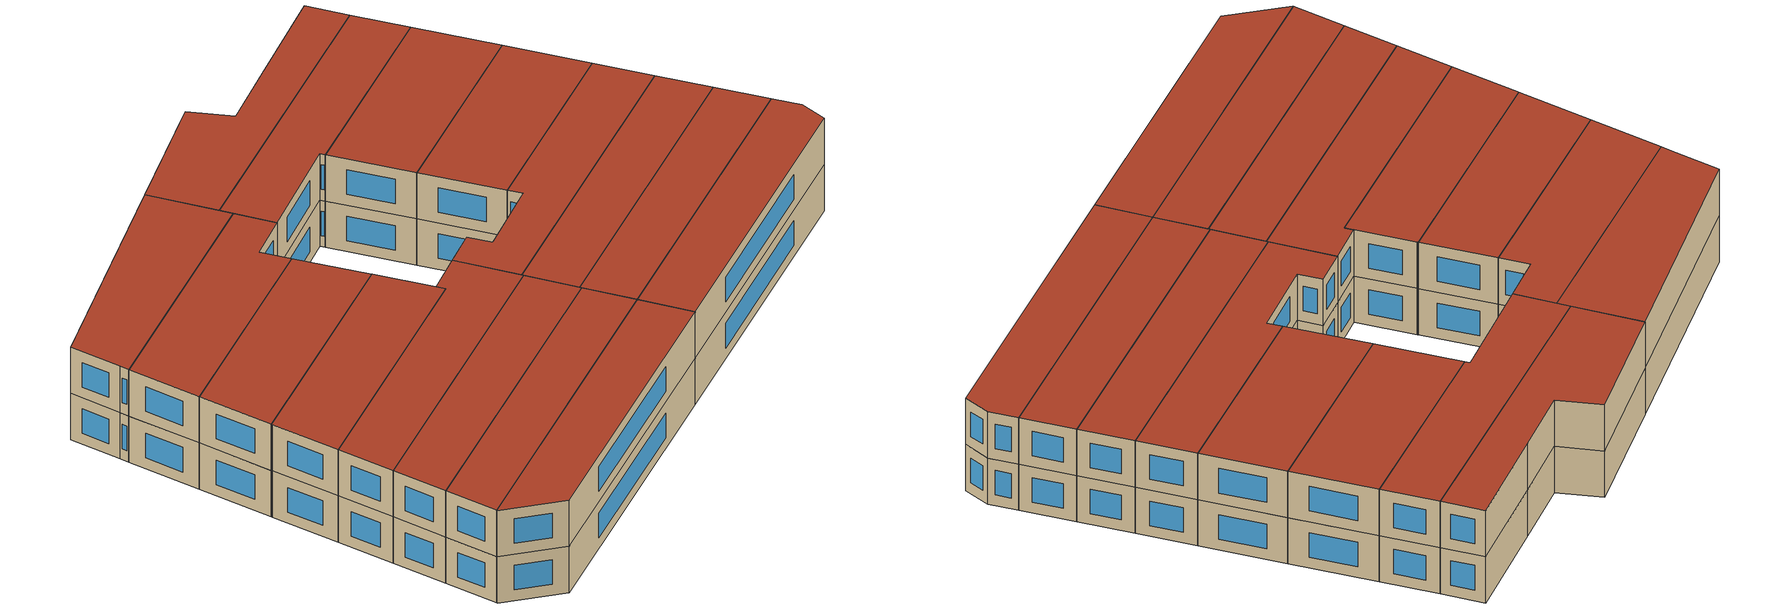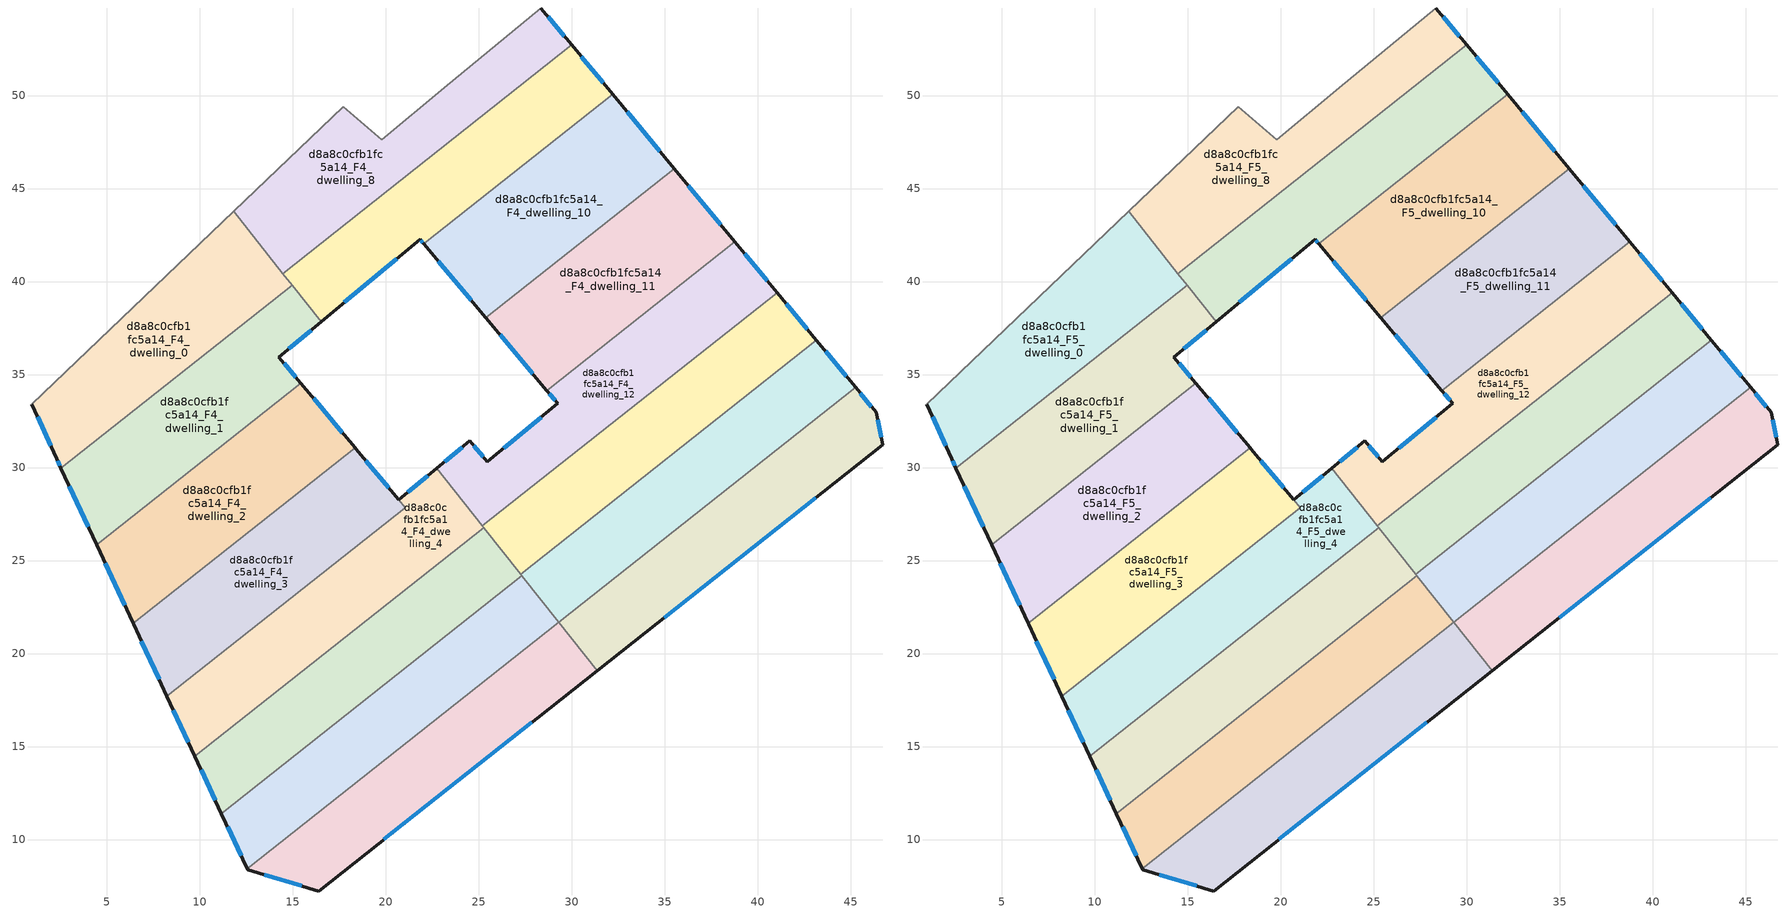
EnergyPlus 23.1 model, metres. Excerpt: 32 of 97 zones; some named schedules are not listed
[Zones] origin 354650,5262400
d8a8c0cfb1fc5a14_F4_dwelling_0
 floor to d8a8c0cfb1fc5a14_F3_dwelling_0 (EU_floor_Construction): 11.83,43.77 14.97,39.8 2.55,29.97 2.31,30.48 0.98,33.41 z12
 wall outside (EU_wall_Construction): 0.98,33.41 2.31,30.48 2.55,29.97 z12:15
 wall to d8a8c0cfb1fc5a14_F4_dwelling_1 (EU_wall_Construction): 2.55,29.97 14.97,39.8 z12:15
 wall adiabatic (EU_wall_Construction): 11.83,43.77 0.98,33.41 z12:15
 wall to d8a8c0cfb1fc5a14_F4_dwelling_8 (EU_wall_Construction): 14.48,40.43 11.83,43.77 z12:15
 wall to d8a8c0cfb1fc5a14_F4_dwelling_9 (EU_wall_Construction): 14.97,39.8 14.48,40.43 z12:15
 window (EU_Window_Construction): 2.37,30.36 2.5,30.09 / 1.29,32.72 2,31.17 z12.7:14.3
d8a8c0cfb1fc5a14_F4_dwelling_1
 floor to d8a8c0cfb1fc5a14_F3_dwelling_1 (EU_floor_Construction): 14.97,39.8 16.53,37.83 14.27,35.94 15.45,34.53 4.47,25.84 2.55,29.97 z12
 wall outside (EU_wall_Construction): 15.45,34.53 14.27,35.94 16.53,37.83 / 2.55,29.97 4.47,25.84 z12:15
 wall to d8a8c0cfb1fc5a14_F4_dwelling_2 (EU_wall_Construction): 4.47,25.84 15.45,34.53 z12:15
 wall to d8a8c0cfb1fc5a14_F4_dwelling_9 (EU_wall_Construction): 16.53,37.83 14.97,39.8 z12:15
 window (EU_Window_Construction): 14.8,36.39 16,37.39 / 15.17,34.86 14.54,35.61 / 3,29 4.02,26.81 z12.7:14.3
d8a8c0cfb1fc5a14_F4_dwelling_10
 floor to d8a8c0cfb1fc5a14_F3_dwelling_10 (EU_floor_Construction): 32.21,50.06 35.52,46.07 25.39,38.05 22.06,42.03 z12
 wall outside (EU_wall_Construction): 35.52,46.07 32.21,50.06 / 22.06,42.03 25.39,38.05 z12:15
 wall to d8a8c0cfb1fc5a14_F4_dwelling_9 (EU_wall_Construction): 32.21,50.06 22.06,42.03 z12:15
 wall to d8a8c0cfb1fc5a14_F4_dwelling_11 (EU_wall_Construction): 25.39,38.05 35.52,46.07 z12:15
 window (EU_Window_Construction): 34.74,47.01 32.99,49.12 / 22.84,41.09 24.61,38.99 z12.7:14.3
d8a8c0cfb1fc5a14_F4_dwelling_11
 floor to d8a8c0cfb1fc5a14_F3_dwelling_11 (EU_floor_Construction): 35.52,46.07 38.78,42.13 28.67,34.13 25.39,38.05 z12
 wall outside (EU_wall_Construction): 38.78,42.13 35.52,46.07 / 25.39,38.05 28.67,34.13 z12:15
 wall to d8a8c0cfb1fc5a14_F4_dwelling_12 (EU_wall_Construction): 28.67,34.13 38.78,42.13 z12:15
 window (EU_Window_Construction): 38.02,43.06 36.29,45.15 / 26.16,37.13 27.9,35.06 z12.7:14.3
d8a8c0cfb1fc5a14_F4_dwelling_12
 floor to d8a8c0cfb1fc5a14_F3_dwelling_12 (EU_floor_Construction): 38.78,42.13 41.05,39.39 25.21,26.86 22.75,29.97 24.53,31.45 25.48,30.3 29.25,33.45 28.67,34.13 z12
 wall outside (EU_wall_Construction): 28.67,34.13 29.25,33.45 25.48,30.3 24.53,31.45 22.75,29.97 / 41.05,39.39 38.78,42.13 z12:15
 wall to d8a8c0cfb1fc5a14_F4_dwelling_13 (EU_wall_Construction): 25.21,26.86 41.05,39.39 z12:15
 wall to d8a8c0cfb1fc5a14_F4_dwelling_4 (EU_wall_Construction): 22.75,29.97 25.21,26.86 z12:15
 window (EU_Window_Construction): 28.37,32.71 26.37,31.04 / 28.81,33.97 29.12,33.61 / 40.52,40.04 39.32,41.49 / 24.11,31.1 23.17,30.32 / 25.26,30.57 24.75,31.18 z12.7:14.3
d8a8c0cfb1fc5a14_F4_dwelling_13
 floor to d8a8c0cfb1fc5a14_F3_dwelling_13 (EU_floor_Construction): 41.05,39.39 43.17,36.85 27.27,24.26 25.21,26.86 z12
 wall outside (EU_wall_Construction): 43.17,36.85 41.05,39.39 z12:15
 wall to d8a8c0cfb1fc5a14_F4_dwelling_14 (EU_wall_Construction): 27.27,24.26 43.17,36.85 z12:15
 wall to d8a8c0cfb1fc5a14_F4_dwelling_5 (EU_wall_Construction): 25.28,26.78 27.27,24.26 z12:15
 wall to d8a8c0cfb1fc5a14_F4_dwelling_4 (EU_wall_Construction): 25.21,26.86 25.28,26.78 z12:15
 window (EU_Window_Construction): 42.67,37.44 41.55,38.8 z12.7:14.3
d8a8c0cfb1fc5a14_F4_dwelling_14
 floor to d8a8c0cfb1fc5a14_F3_dwelling_14 (EU_floor_Construction): 43.17,36.85 45.27,34.31 29.31,21.68 27.27,24.26 z12
 wall outside (EU_wall_Construction): 45.27,34.31 43.17,36.85 z12:15
 wall to d8a8c0cfb1fc5a14_F4_dwelling_15 (EU_wall_Construction): 29.31,21.68 45.27,34.31 z12:15
 wall to d8a8c0cfb1fc5a14_F4_dwelling_6 (EU_wall_Construction): 27.34,24.18 29.31,21.68 z12:15
 wall to d8a8c0cfb1fc5a14_F4_dwelling_5 (EU_wall_Construction): 27.27,24.27 27.34,24.18 z12:15
 window (EU_Window_Construction): 44.78,34.9 43.66,36.25 z12.7:14.3
d8a8c0cfb1fc5a14_F4_dwelling_15
 floor to d8a8c0cfb1fc5a14_F3_dwelling_15 (EU_floor_Construction): 46.39,32.96 46.73,31.23 31.37,19.08 29.31,21.68 45.27,34.31 z12
 wall outside (EU_wall_Construction): 31.37,19.08 46.73,31.23 46.39,32.96 45.27,34.31 z12:15
 wall to d8a8c0cfb1fc5a14_F4_dwelling_7 (EU_wall_Construction): 29.32,21.67 31.37,19.08 z12:15
 window (EU_Window_Construction): 46.12,33.28 45.53,33.99 / 46.65,31.64 46.47,32.56 / 34.98,21.93 43.13,28.38 z12.7:14.3
d8a8c0cfb1fc5a14_F4_dwelling_2
 floor to d8a8c0cfb1fc5a14_F3_dwelling_2 (EU_floor_Construction): 15.45,34.53 18.36,31.06 6.43,21.62 4.47,25.84 z12
 wall outside (EU_wall_Construction): 18.36,31.06 15.45,34.53 / 4.47,25.84 6.43,21.62 z12:15
 wall to d8a8c0cfb1fc5a14_F4_dwelling_3 (EU_wall_Construction): 6.43,21.62 18.36,31.06 z12:15
 window (EU_Window_Construction): 17.68,31.87 16.13,33.71 / 4.93,24.85 5.97,22.61 z12.7:14.3
d8a8c0cfb1fc5a14_F4_dwelling_3
 floor to d8a8c0cfb1fc5a14_F3_dwelling_3 (EU_floor_Construction): 18.4,31.02 21.06,27.84 8.25,17.7 6.45,21.57 6.43,21.62 18.36,31.06 z12
 wall outside (EU_wall_Construction): 20.7,28.27 18.4,31.02 18.36,31.06 / 6.43,21.62 6.45,21.57 8.25,17.7 z12:15
 wall to d8a8c0cfb1fc5a14_F4_dwelling_4 (EU_wall_Construction): 8.25,17.7 21.06,27.84 20.71,28.26 z12:15
 window (EU_Window_Construction): 20.16,28.91 18.94,30.37 / 6.87,20.66 7.83,18.61 z12.7:14.3
d8a8c0cfb1fc5a14_F4_dwelling_4
 floor to d8a8c0cfb1fc5a14_F3_dwelling_4 (EU_floor_Construction): 22.75,29.97 25.28,26.78 9.74,14.48 8.25,17.7 21.06,27.84 20.71,28.26 z12
 wall outside (EU_wall_Construction): 8.25,17.7 9.74,14.48 / 22.75,29.97 20.71,28.26 z12:15
 wall to d8a8c0cfb1fc5a14_F4_dwelling_5 (EU_wall_Construction): 9.74,14.48 25.28,26.78 z12:15
 window (EU_Window_Construction): 8.6,16.95 9.39,15.24 / 22.27,29.57 21.19,28.67 z12.7:14.3
d8a8c0cfb1fc5a14_F4_dwelling_5
 floor to d8a8c0cfb1fc5a14_F3_dwelling_5 (EU_floor_Construction): 25.28,26.78 27.34,24.18 11.18,11.39 9.74,14.48 z12
 wall outside (EU_wall_Construction): 9.74,14.48 11.18,11.39 z12:15
 wall to d8a8c0cfb1fc5a14_F4_dwelling_6 (EU_wall_Construction): 11.18,11.39 27.34,24.18 z12:15
 window (EU_Window_Construction): 10.08,13.76 10.84,12.12 z12.7:14.3
d8a8c0cfb1fc5a14_F4_dwelling_6
 floor to d8a8c0cfb1fc5a14_F3_dwelling_6 (EU_floor_Construction): 27.34,24.18 29.32,21.67 12.56,8.42 11.18,11.39 z12
 wall outside (EU_wall_Construction): 11.18,11.39 12.56,8.42 z12:15
 wall to d8a8c0cfb1fc5a14_F4_dwelling_7 (EU_wall_Construction): 12.56,8.42 29.32,21.67 z12:15
 window (EU_Window_Construction): 11.51,10.69 12.24,9.12 z12.7:14.3
d8a8c0cfb1fc5a14_F4_dwelling_7
 floor to d8a8c0cfb1fc5a14_F3_dwelling_7 (EU_floor_Construction): 29.32,21.67 31.37,19.08 16.4,7.23 12.58,8.38 12.56,8.42 z12
 wall outside (EU_wall_Construction): 12.56,8.42 12.58,8.38 16.4,7.23 31.37,19.08 z12:15
 window (EU_Window_Construction): 19.92,10.01 27.86,16.3 / 13.48,8.11 15.5,7.5 z12.7:14.3
d8a8c0cfb1fc5a14_F4_dwelling_8
 floor to d8a8c0cfb1fc5a14_F3_dwelling_8 (EU_floor_Construction): 28.36,54.71 30.01,52.72 14.47,40.43 11.83,43.77 17.74,49.41 19.81,47.62 23.16,50.41 z12
 wall outside (EU_wall_Construction): 30.01,52.72 28.36,54.71 z12:15
 wall adiabatic (EU_wall_Construction): 28.36,54.71 23.16,50.41 19.81,47.62 17.74,49.41 11.83,43.77 z12:15
 wall to d8a8c0cfb1fc5a14_F4_dwelling_9 (EU_wall_Construction): 14.47,40.43 30.01,52.72 z12:15
 window (EU_Window_Construction): 29.62,53.19 28.74,54.24 z12.7:14.3
d8a8c0cfb1fc5a14_F4_dwelling_9
 floor to d8a8c0cfb1fc5a14_F3_dwelling_9 (EU_floor_Construction): 30.01,52.72 32.21,50.06 22.06,42.03 21.85,42.27 16.53,37.83 14.47,40.43 z12
 wall outside (EU_wall_Construction): 16.53,37.83 21.85,42.27 22.06,42.03 / 32.21,50.06 30.01,52.72 z12:15
 window (EU_Window_Construction): 17.78,38.87 20.6,41.23 / 31.69,50.68 30.52,52.09 / 21.9,42.21 22.01,42.08 z12.7:14.3
d8a8c0cfb1fc5a14_F5_dwelling_0
 floor to d8a8c0cfb1fc5a14_F4_dwelling_0 (EU_floor_Construction): 11.83,43.77 14.97,39.8 2.55,29.97 2.31,30.48 0.98,33.41 z15
 wall outside (EU_wall_Construction): 0.98,33.41 2.31,30.48 2.55,29.97 z15:18
 wall to d8a8c0cfb1fc5a14_F5_dwelling_1 (EU_wall_Construction): 2.55,29.97 14.97,39.8 z15:18
 wall adiabatic (EU_wall_Construction): 11.83,43.77 0.98,33.41 z15:18
 wall to d8a8c0cfb1fc5a14_F5_dwelling_8 (EU_wall_Construction): 14.48,40.43 11.83,43.77 z15:18
 wall to d8a8c0cfb1fc5a14_F5_dwelling_9 (EU_wall_Construction): 14.97,39.8 14.48,40.43 z15:18
 window (EU_Window_Construction): 2.37,30.36 2.5,30.09 / 1.29,32.72 2,31.17 z15.7:17.3
 roof outside (EU_roof_Construction): 14.97,39.8 11.83,43.77 0.98,33.41 2.31,30.48 2.55,29.97 z18
d8a8c0cfb1fc5a14_F5_dwelling_1
 floor to d8a8c0cfb1fc5a14_F4_dwelling_1 (EU_floor_Construction): 14.97,39.8 16.53,37.83 14.27,35.94 15.45,34.53 4.47,25.84 2.55,29.97 z15
 wall outside (EU_wall_Construction): 15.45,34.53 14.27,35.94 16.53,37.83 / 2.55,29.97 4.47,25.84 z15:18
 wall to d8a8c0cfb1fc5a14_F5_dwelling_2 (EU_wall_Construction): 4.47,25.84 15.45,34.53 z15:18
 wall to d8a8c0cfb1fc5a14_F5_dwelling_9 (EU_wall_Construction): 16.53,37.83 14.97,39.8 z15:18
 window (EU_Window_Construction): 14.8,36.39 16,37.39 / 15.17,34.86 14.54,35.61 / 3,29 4.02,26.81 z15.7:17.3
 roof outside (EU_roof_Construction): 15.45,34.53 14.27,35.94 16.53,37.83 14.97,39.8 2.55,29.97 4.47,25.84 z18
d8a8c0cfb1fc5a14_F5_dwelling_10
 floor to d8a8c0cfb1fc5a14_F4_dwelling_10 (EU_floor_Construction): 32.21,50.06 35.52,46.07 25.39,38.05 22.06,42.03 z15
 wall outside (EU_wall_Construction): 35.52,46.07 32.21,50.06 / 22.06,42.03 25.39,38.05 z15:18
 wall to d8a8c0cfb1fc5a14_F5_dwelling_9 (EU_wall_Construction): 32.21,50.06 22.06,42.03 z15:18
 wall to d8a8c0cfb1fc5a14_F5_dwelling_11 (EU_wall_Construction): 25.39,38.05 35.52,46.07 z15:18
 window (EU_Window_Construction): 34.74,47.01 32.99,49.12 / 22.84,41.09 24.61,38.99 z15.7:17.3
 roof outside (EU_roof_Construction): 35.52,46.07 32.21,50.06 22.06,42.03 25.39,38.05 z18
d8a8c0cfb1fc5a14_F5_dwelling_11
 floor to d8a8c0cfb1fc5a14_F4_dwelling_11 (EU_floor_Construction): 35.52,46.07 38.78,42.13 28.67,34.13 25.39,38.05 z15
 wall outside (EU_wall_Construction): 38.78,42.13 35.52,46.07 / 25.39,38.05 28.67,34.13 z15:18
 wall to d8a8c0cfb1fc5a14_F5_dwelling_12 (EU_wall_Construction): 28.67,34.13 38.78,42.13 z15:18
 window (EU_Window_Construction): 38.02,43.06 36.29,45.15 / 26.16,37.13 27.9,35.06 z15.7:17.3
 roof outside (EU_roof_Construction): 38.78,42.13 35.52,46.07 25.39,38.05 28.67,34.13 z18
d8a8c0cfb1fc5a14_F5_dwelling_12
 floor to d8a8c0cfb1fc5a14_F4_dwelling_12 (EU_floor_Construction): 38.78,42.13 41.05,39.39 25.21,26.86 22.75,29.97 24.53,31.45 25.48,30.3 29.25,33.45 28.67,34.13 z15
 wall outside (EU_wall_Construction): 28.67,34.13 29.25,33.45 25.48,30.3 24.53,31.45 22.75,29.97 / 41.05,39.39 38.78,42.13 z15:18
 wall to d8a8c0cfb1fc5a14_F5_dwelling_13 (EU_wall_Construction): 25.21,26.86 41.05,39.39 z15:18
 wall to d8a8c0cfb1fc5a14_F5_dwelling_4 (EU_wall_Construction): 22.75,29.97 25.21,26.86 z15:18
 window (EU_Window_Construction): 28.37,32.71 26.37,31.04 / 28.81,33.97 29.12,33.61 / 40.52,40.04 39.32,41.49 / 24.11,31.1 23.17,30.32 / 25.26,30.57 24.75,31.18 z15.7:17.3
 roof outside (EU_roof_Construction): 41.05,39.39 38.78,42.13 28.67,34.13 29.25,33.45 25.48,30.3 24.53,31.45 22.75,29.97 25.21,26.86 z18
d8a8c0cfb1fc5a14_F5_dwelling_13
 floor to d8a8c0cfb1fc5a14_F4_dwelling_13 (EU_floor_Construction): 41.05,39.39 43.17,36.85 27.27,24.26 25.21,26.86 z15
 wall outside (EU_wall_Construction): 43.17,36.85 41.05,39.39 z15:18
 wall to d8a8c0cfb1fc5a14_F5_dwelling_14 (EU_wall_Construction): 27.27,24.26 43.17,36.85 z15:18
 wall to d8a8c0cfb1fc5a14_F5_dwelling_5 (EU_wall_Construction): 25.28,26.78 27.27,24.26 z15:18
 wall to d8a8c0cfb1fc5a14_F5_dwelling_4 (EU_wall_Construction): 25.21,26.86 25.28,26.78 z15:18
 window (EU_Window_Construction): 42.67,37.44 41.55,38.8 z15.7:17.3
 roof outside (EU_roof_Construction): 43.17,36.85 41.05,39.39 25.21,26.86 27.27,24.26 z18
d8a8c0cfb1fc5a14_F5_dwelling_14
 floor to d8a8c0cfb1fc5a14_F4_dwelling_14 (EU_floor_Construction): 43.17,36.85 45.27,34.31 29.31,21.68 27.27,24.26 z15
 wall outside (EU_wall_Construction): 45.27,34.31 43.17,36.85 z15:18
 wall to d8a8c0cfb1fc5a14_F5_dwelling_15 (EU_wall_Construction): 29.31,21.68 45.27,34.31 z15:18
 wall to d8a8c0cfb1fc5a14_F5_dwelling_6 (EU_wall_Construction): 27.34,24.18 29.31,21.68 z15:18
 wall to d8a8c0cfb1fc5a14_F5_dwelling_5 (EU_wall_Construction): 27.27,24.27 27.34,24.18 z15:18
 window (EU_Window_Construction): 44.78,34.9 43.66,36.25 z15.7:17.3
 roof outside (EU_roof_Construction): 45.27,34.31 43.17,36.85 27.27,24.26 29.31,21.68 z18
d8a8c0cfb1fc5a14_F5_dwelling_15
 floor to d8a8c0cfb1fc5a14_F4_dwelling_15 (EU_floor_Construction): 46.39,32.96 46.73,31.23 31.37,19.08 29.31,21.68 45.27,34.31 z15
 wall outside (EU_wall_Construction): 31.37,19.08 46.73,31.23 46.39,32.96 45.27,34.31 z15:18
 wall to d8a8c0cfb1fc5a14_F5_dwelling_7 (EU_wall_Construction): 29.32,21.67 31.37,19.08 z15:18
 window (EU_Window_Construction): 46.12,33.28 45.53,33.99 / 46.65,31.64 46.47,32.56 / 34.98,21.93 43.13,28.38 z15.7:17.3
 roof outside (EU_roof_Construction): 46.73,31.23 46.39,32.96 45.27,34.31 29.31,21.68 31.37,19.08 z18
d8a8c0cfb1fc5a14_F5_dwelling_2
 floor to d8a8c0cfb1fc5a14_F4_dwelling_2 (EU_floor_Construction): 15.45,34.53 18.36,31.06 6.43,21.62 4.47,25.84 z15
 wall outside (EU_wall_Construction): 18.36,31.06 15.45,34.53 / 4.47,25.84 6.43,21.62 z15:18
 wall to d8a8c0cfb1fc5a14_F5_dwelling_3 (EU_wall_Construction): 6.43,21.62 18.36,31.06 z15:18
 window (EU_Window_Construction): 17.68,31.87 16.13,33.71 / 4.93,24.85 5.97,22.61 z15.7:17.3
 roof outside (EU_roof_Construction): 18.36,31.06 15.45,34.53 4.47,25.84 6.43,21.62 z18
d8a8c0cfb1fc5a14_F5_dwelling_3
 floor to d8a8c0cfb1fc5a14_F4_dwelling_3 (EU_floor_Construction): 18.4,31.02 21.06,27.84 8.25,17.7 6.45,21.57 6.43,21.62 18.36,31.06 z15
 wall outside (EU_wall_Construction): 20.7,28.27 18.4,31.02 18.36,31.06 / 6.43,21.62 6.45,21.57 8.25,17.7 z15:18
 wall to d8a8c0cfb1fc5a14_F5_dwelling_4 (EU_wall_Construction): 8.25,17.7 21.06,27.84 20.71,28.26 z15:18
 window (EU_Window_Construction): 20.16,28.91 18.94,30.37 / 6.87,20.66 7.83,18.61 z15.7:17.3
 roof outside (EU_roof_Construction): 21.06,27.84 18.4,31.02 18.36,31.06 6.43,21.62 6.45,21.57 8.25,17.7 z18
d8a8c0cfb1fc5a14_F5_dwelling_4
 floor to d8a8c0cfb1fc5a14_F4_dwelling_4 (EU_floor_Construction): 22.75,29.97 25.28,26.78 9.74,14.48 8.25,17.7 21.06,27.84 20.71,28.26 z15
 wall outside (EU_wall_Construction): 8.25,17.7 9.74,14.48 / 22.75,29.97 20.71,28.26 z15:18
 wall to d8a8c0cfb1fc5a14_F5_dwelling_5 (EU_wall_Construction): 9.74,14.48 25.28,26.78 z15:18
 window (EU_Window_Construction): 8.6,16.95 9.39,15.24 / 22.27,29.57 21.19,28.67 z15.7:17.3
 roof outside (EU_roof_Construction): 25.28,26.78 22.75,29.97 20.71,28.26 21.06,27.84 8.25,17.7 9.74,14.48 z18
d8a8c0cfb1fc5a14_F5_dwelling_5
 floor to d8a8c0cfb1fc5a14_F4_dwelling_5 (EU_floor_Construction): 25.28,26.78 27.34,24.18 11.18,11.39 9.74,14.48 z15
 wall outside (EU_wall_Construction): 9.74,14.48 11.18,11.39 z15:18
 wall to d8a8c0cfb1fc5a14_F5_dwelling_6 (EU_wall_Construction): 11.18,11.39 27.34,24.18 z15:18
 window (EU_Window_Construction): 10.08,13.76 10.84,12.12 z15.7:17.3
 roof outside (EU_roof_Construction): 27.34,24.18 25.28,26.78 9.74,14.48 11.18,11.39 z18
d8a8c0cfb1fc5a14_F5_dwelling_6
 floor to d8a8c0cfb1fc5a14_F4_dwelling_6 (EU_floor_Construction): 27.34,24.18 29.32,21.67 12.56,8.42 11.18,11.39 z15
 wall outside (EU_wall_Construction): 11.18,11.39 12.56,8.42 z15:18
 wall to d8a8c0cfb1fc5a14_F5_dwelling_7 (EU_wall_Construction): 12.56,8.42 29.32,21.67 z15:18
 window (EU_Window_Construction): 11.51,10.69 12.24,9.12 z15.7:17.3
 roof outside (EU_roof_Construction): 29.32,21.67 27.34,24.18 11.18,11.39 12.56,8.42 z18
d8a8c0cfb1fc5a14_F5_dwelling_7
 floor to d8a8c0cfb1fc5a14_F4_dwelling_7 (EU_floor_Construction): 29.32,21.67 31.37,19.08 16.4,7.23 12.58,8.38 12.56,8.42 z15
 wall outside (EU_wall_Construction): 12.56,8.42 12.58,8.38 16.4,7.23 31.37,19.08 z15:18
 window (EU_Window_Construction): 19.92,10.01 27.86,16.3 / 13.48,8.11 15.5,7.5 z15.7:17.3
 roof outside (EU_roof_Construction): 31.37,19.08 29.32,21.67 12.56,8.42 12.58,8.38 16.4,7.23 z18
d8a8c0cfb1fc5a14_F5_dwelling_8
 floor to d8a8c0cfb1fc5a14_F4_dwelling_8 (EU_floor_Construction): 28.36,54.71 30.01,52.72 14.47,40.43 11.83,43.77 17.74,49.41 19.81,47.62 23.16,50.41 z15
 wall outside (EU_wall_Construction): 30.01,52.72 28.36,54.71 z15:18
 wall adiabatic (EU_wall_Construction): 28.36,54.71 23.16,50.41 19.81,47.62 17.74,49.41 11.83,43.77 z15:18
 wall to d8a8c0cfb1fc5a14_F5_dwelling_9 (EU_wall_Construction): 14.47,40.43 30.01,52.72 z15:18
 window (EU_Window_Construction): 29.62,53.19 28.74,54.24 z15.7:17.3
 roof outside (EU_roof_Construction): 23.16,50.41 19.81,47.62 17.74,49.41 11.83,43.77 14.47,40.43 30.01,52.72 28.36,54.71 z18
d8a8c0cfb1fc5a14_F5_dwelling_9
 floor to d8a8c0cfb1fc5a14_F4_dwelling_9 (EU_floor_Construction): 30.01,52.72 32.21,50.06 22.06,42.03 21.85,42.27 16.53,37.83 14.47,40.43 z15
 wall outside (EU_wall_Construction): 16.53,37.83 21.85,42.27 22.06,42.03 / 32.21,50.06 30.01,52.72 z15:18
 window (EU_Window_Construction): 17.78,38.87 20.6,41.23 / 31.69,50.68 30.52,52.09 / 21.9,42.21 22.01,42.08 z15.7:17.3
 roof outside (EU_roof_Construction): 22.06,42.03 32.21,50.06 30.01,52.72 14.47,40.43 16.53,37.83 21.85,42.27 z18
[Building]
EU S2 Campaign: North Axis=0; Terrain=City; Solar Distribution=FullExterior
[Site:Location]
Budapest.Ferenc.Liszt.Intl.AP: Latitude=47.437; Longitude=19.256; Time Zone=1; Elevation=185
[SizingPeriod:WeatherFileDays]
AnnualSizingPeriod: Begin Month=1; Begin Day of Month=1; End Month=12; End Day of Month=31; Day of Week for Start Day=Monday; Use Weather File Daylight Saving Period=No; Use Weather File Rain and Snow Indicators=No
[MATERIAL]
EU_InternalMass_Material: Roughness=MediumRough; Thickness=0.1; Conductivity=1; Density=1800; Specific Heat=900; Thermal Absorptance=0.9; Solar Absorptance=0.7; Visible Absorptance=0.7
[MATERIAL:NOMASS] Roughness=MediumRough; Thermal Absorptance=0.9; Solar Absorptance=0.7; Visible Absorptance=0.7
Name | Thermal Resistance
EU_wall_NoMass | 0.832559
EU_roof_NoMass | 1.39638
EU_floor_NoMass | 0.872794
[WINDOWMATERIAL:SIMPLEGLAZINGSYSTEM]
EU_Window_SimpleGlazing: UFactor=2.79869; Solar Heat Gain Coefficient=0.75; Visible Transmittance=0.75
[CONSTRUCTION]
EU_wall_Construction: EU_wall_NoMass
EU_roof_Construction: EU_roof_NoMass
EU_floor_Construction: EU_floor_NoMass
EU_Window_Construction: EU_Window_SimpleGlazing
EU_InternalMass_Construction: EU_InternalMass_Material
[ZONE] Type=1; Multiplier=1; Ceiling Height=autocalculate; Floor Area=autocalculate; Part of Total Floor Area=Yes
Name | Volume
d8a8c0cfb1fc5a14_F4_dwelling_0; d8a8c0cfb1fc5a14_F5_dwelling_0 | 200.952
d8a8c0cfb1fc5a14_F4_dwelling_1; d8a8c0cfb1fc5a14_F5_dwelling_1; d8a8c0cfb1fc5a14_F4_dwelling_5; d8a8c0cfb1fc5a14_F5_dwelling_5 | 200.955
d8a8c0cfb1fc5a14_F4_dwelling_10; d8a8c0cfb1fc5a14_F5_dwelling_10 | 200.999
d8a8c0cfb1fc5a14_F4_dwelling_11; d8a8c0cfb1fc5a14_F5_dwelling_11 | 197.911
d8a8c0cfb1fc5a14_F4_dwelling_12; d8a8c0cfb1fc5a14_F5_dwelling_12 | 204.01
d8a8c0cfb1fc5a14_F4_dwelling_13; d8a8c0cfb1fc5a14_F5_dwelling_13; d8a8c0cfb1fc5a14_F4_dwelling_6; d8a8c0cfb1fc5a14_F5_dwelling_6 | 200.908
d8a8c0cfb1fc5a14_F4_dwelling_14; d8a8c0cfb1fc5a14_F5_dwelling_14 | 200.985
d8a8c0cfb1fc5a14_F4_dwelling_15; d8a8c0cfb1fc5a14_F5_dwelling_15 | 200.94
d8a8c0cfb1fc5a14_F4_dwelling_2; d8a8c0cfb1fc5a14_F5_dwelling_2 | 198.65
d8a8c0cfb1fc5a14_F4_dwelling_3; d8a8c0cfb1fc5a14_F5_dwelling_3 | 198.526
d8a8c0cfb1fc5a14_F4_dwelling_4; d8a8c0cfb1fc5a14_F5_dwelling_4 | 205.615
d8a8c0cfb1fc5a14_F4_dwelling_7; d8a8c0cfb1fc5a14_F5_dwelling_7 | 200.996
d8a8c0cfb1fc5a14_F4_dwelling_8; d8a8c0cfb1fc5a14_F5_dwelling_8 | 200.971
d8a8c0cfb1fc5a14_F4_dwelling_9; d8a8c0cfb1fc5a14_F5_dwelling_9 | 200.895
[INTERNALMASS] Construction=EU_InternalMass_Construction
Name | Zone or ZoneList | Surface Area
d8a8c0cfb1fc5a14_F4_dwelling_0_EU_InternalMass | d8a8c0cfb1fc5a14_F4_dwelling_0 | 66.984
d8a8c0cfb1fc5a14_F4_dwelling_1_EU_InternalMass | d8a8c0cfb1fc5a14_F4_dwelling_1 | 66.9851
d8a8c0cfb1fc5a14_F4_dwelling_2_EU_InternalMass | d8a8c0cfb1fc5a14_F4_dwelling_2 | 66.2105
d8a8c0cfb1fc5a14_F4_dwelling_3_EU_InternalMass | d8a8c0cfb1fc5a14_F4_dwelling_3 | 66.1892
d8a8c0cfb1fc5a14_F4_dwelling_4_EU_InternalMass | d8a8c0cfb1fc5a14_F4_dwelling_4 | 68.5387
d8a8c0cfb1fc5a14_F4_dwelling_5_EU_InternalMass | d8a8c0cfb1fc5a14_F4_dwelling_5 | 66.9851
d8a8c0cfb1fc5a14_F4_dwelling_6_EU_InternalMass | d8a8c0cfb1fc5a14_F4_dwelling_6 | 66.9694
d8a8c0cfb1fc5a14_F4_dwelling_7_EU_InternalMass | d8a8c0cfb1fc5a14_F4_dwelling_7 | 66.9987
d8a8c0cfb1fc5a14_F4_dwelling_8_EU_InternalMass | d8a8c0cfb1fc5a14_F4_dwelling_8 | 66.9903
d8a8c0cfb1fc5a14_F4_dwelling_9_EU_InternalMass | d8a8c0cfb1fc5a14_F4_dwelling_9 | 66.9652
d8a8c0cfb1fc5a14_F4_dwelling_10_EU_InternalMass | d8a8c0cfb1fc5a14_F4_dwelling_10 | 66.9996
d8a8c0cfb1fc5a14_F4_dwelling_11_EU_InternalMass | d8a8c0cfb1fc5a14_F4_dwelling_11 | 65.9704
d8a8c0cfb1fc5a14_F4_dwelling_12_EU_InternalMass | d8a8c0cfb1fc5a14_F4_dwelling_12 | 68.0022
d8a8c0cfb1fc5a14_F4_dwelling_13_EU_InternalMass | d8a8c0cfb1fc5a14_F4_dwelling_13 | 66.9695
d8a8c0cfb1fc5a14_F4_dwelling_14_EU_InternalMass | d8a8c0cfb1fc5a14_F4_dwelling_14 | 66.9952
d8a8c0cfb1fc5a14_F4_dwelling_15_EU_InternalMass | d8a8c0cfb1fc5a14_F4_dwelling_15 | 66.9799
d8a8c0cfb1fc5a14_F5_dwelling_0_EU_InternalMass | d8a8c0cfb1fc5a14_F5_dwelling_0 | 66.984
d8a8c0cfb1fc5a14_F5_dwelling_1_EU_InternalMass | d8a8c0cfb1fc5a14_F5_dwelling_1 | 66.9851
d8a8c0cfb1fc5a14_F5_dwelling_2_EU_InternalMass | d8a8c0cfb1fc5a14_F5_dwelling_2 | 66.2105
d8a8c0cfb1fc5a14_F5_dwelling_3_EU_InternalMass | d8a8c0cfb1fc5a14_F5_dwelling_3 | 66.1892
d8a8c0cfb1fc5a14_F5_dwelling_4_EU_InternalMass | d8a8c0cfb1fc5a14_F5_dwelling_4 | 68.5387
d8a8c0cfb1fc5a14_F5_dwelling_5_EU_InternalMass | d8a8c0cfb1fc5a14_F5_dwelling_5 | 66.9851
d8a8c0cfb1fc5a14_F5_dwelling_6_EU_InternalMass | d8a8c0cfb1fc5a14_F5_dwelling_6 | 66.9694
d8a8c0cfb1fc5a14_F5_dwelling_7_EU_InternalMass | d8a8c0cfb1fc5a14_F5_dwelling_7 | 66.9987
d8a8c0cfb1fc5a14_F5_dwelling_8_EU_InternalMass | d8a8c0cfb1fc5a14_F5_dwelling_8 | 66.9903
d8a8c0cfb1fc5a14_F5_dwelling_9_EU_InternalMass | d8a8c0cfb1fc5a14_F5_dwelling_9 | 66.9652
d8a8c0cfb1fc5a14_F5_dwelling_10_EU_InternalMass | d8a8c0cfb1fc5a14_F5_dwelling_10 | 66.9996
d8a8c0cfb1fc5a14_F5_dwelling_11_EU_InternalMass | d8a8c0cfb1fc5a14_F5_dwelling_11 | 65.9704
d8a8c0cfb1fc5a14_F5_dwelling_12_EU_InternalMass | d8a8c0cfb1fc5a14_F5_dwelling_12 | 68.0022
d8a8c0cfb1fc5a14_F5_dwelling_13_EU_InternalMass | d8a8c0cfb1fc5a14_F5_dwelling_13 | 66.9695
d8a8c0cfb1fc5a14_F5_dwelling_14_EU_InternalMass | d8a8c0cfb1fc5a14_F5_dwelling_14 | 66.9952
d8a8c0cfb1fc5a14_F5_dwelling_15_EU_InternalMass | d8a8c0cfb1fc5a14_F5_dwelling_15 | 66.9799
[OTHEREQUIPMENT] Fuel Type=Electricity; Design Level Calculation Method=Watts/Area; Power per Zone Floor Area=1; Fraction Latent=0; Fraction Radiant=0; Fraction Lost=0; Carbon Dioxide Generation Rate=0; EndUse Subcategory=EU_Step8_InternalGains
Name | Zone or ZoneList or Space or SpaceList | Schedule
EU_Step8_InternalGain_d8a8c0cfb1fc5a14_F4_dwelling_0_f000 | d8a8c0cfb1fc5a14_F4_dwelling_0 | EU_Step8_GainSchedule_d8a8c0cfb1fc5a14_F4_dwelling_0_f000
EU_Step8_InternalGain_d8a8c0cfb1fc5a14_F4_dwelling_1_f000 | d8a8c0cfb1fc5a14_F4_dwelling_1 | EU_Step8_GainSchedule_d8a8c0cfb1fc5a14_F4_dwelling_1_f000
EU_Step8_InternalGain_d8a8c0cfb1fc5a14_F4_dwelling_2_f000 | d8a8c0cfb1fc5a14_F4_dwelling_2 | EU_Step8_GainSchedule_d8a8c0cfb1fc5a14_F4_dwelling_2_f000
EU_Step8_InternalGain_d8a8c0cfb1fc5a14_F4_dwelling_3_f000 | d8a8c0cfb1fc5a14_F4_dwelling_3 | EU_Step8_GainSchedule_d8a8c0cfb1fc5a14_F4_dwelling_3_f000
EU_Step8_InternalGain_d8a8c0cfb1fc5a14_F4_dwelling_4_f000 | d8a8c0cfb1fc5a14_F4_dwelling_4 | EU_Step8_GainSchedule_d8a8c0cfb1fc5a14_F4_dwelling_4_f000
EU_Step8_InternalGain_d8a8c0cfb1fc5a14_F4_dwelling_5_f000 | d8a8c0cfb1fc5a14_F4_dwelling_5 | EU_Step8_GainSchedule_d8a8c0cfb1fc5a14_F4_dwelling_5_f000
EU_Step8_InternalGain_d8a8c0cfb1fc5a14_F4_dwelling_6_f000 | d8a8c0cfb1fc5a14_F4_dwelling_6 | EU_Step8_GainSchedule_d8a8c0cfb1fc5a14_F4_dwelling_6_f000
EU_Step8_InternalGain_d8a8c0cfb1fc5a14_F4_dwelling_7_f000 | d8a8c0cfb1fc5a14_F4_dwelling_7 | EU_Step8_GainSchedule_d8a8c0cfb1fc5a14_F4_dwelling_7_f000
EU_Step8_InternalGain_d8a8c0cfb1fc5a14_F4_dwelling_8_f000 | d8a8c0cfb1fc5a14_F4_dwelling_8 | EU_Step8_GainSchedule_d8a8c0cfb1fc5a14_F4_dwelling_8_f000
EU_Step8_InternalGain_d8a8c0cfb1fc5a14_F4_dwelling_9_f000 | d8a8c0cfb1fc5a14_F4_dwelling_9 | EU_Step8_GainSchedule_d8a8c0cfb1fc5a14_F4_dwelling_9_f000
EU_Step8_InternalGain_d8a8c0cfb1fc5a14_F4_dwelling_10_f000 | d8a8c0cfb1fc5a14_F4_dwelling_10 | EU_Step8_GainSchedule_d8a8c0cfb1fc5a14_F4_dwelling_10_f000
EU_Step8_InternalGain_d8a8c0cfb1fc5a14_F4_dwelling_11_f000 | d8a8c0cfb1fc5a14_F4_dwelling_11 | EU_Step8_GainSchedule_d8a8c0cfb1fc5a14_F4_dwelling_11_f000
EU_Step8_InternalGain_d8a8c0cfb1fc5a14_F4_dwelling_12_f000 | d8a8c0cfb1fc5a14_F4_dwelling_12 | EU_Step8_GainSchedule_d8a8c0cfb1fc5a14_F4_dwelling_12_f000
EU_Step8_InternalGain_d8a8c0cfb1fc5a14_F4_dwelling_13_f000 | d8a8c0cfb1fc5a14_F4_dwelling_13 | EU_Step8_GainSchedule_d8a8c0cfb1fc5a14_F4_dwelling_13_f000
EU_Step8_InternalGain_d8a8c0cfb1fc5a14_F4_dwelling_14_f000 | d8a8c0cfb1fc5a14_F4_dwelling_14 | EU_Step8_GainSchedule_d8a8c0cfb1fc5a14_F4_dwelling_14_f000
EU_Step8_InternalGain_d8a8c0cfb1fc5a14_F4_dwelling_15_f000 | d8a8c0cfb1fc5a14_F4_dwelling_15 | EU_Step8_GainSchedule_d8a8c0cfb1fc5a14_F4_dwelling_15_f000
EU_Step8_InternalGain_d8a8c0cfb1fc5a14_F5_dwelling_0_f000 | d8a8c0cfb1fc5a14_F5_dwelling_0 | EU_Step8_GainSchedule_d8a8c0cfb1fc5a14_F5_dwelling_0_f000
EU_Step8_InternalGain_d8a8c0cfb1fc5a14_F5_dwelling_1_f000 | d8a8c0cfb1fc5a14_F5_dwelling_1 | EU_Step8_GainSchedule_d8a8c0cfb1fc5a14_F5_dwelling_1_f000
EU_Step8_InternalGain_d8a8c0cfb1fc5a14_F5_dwelling_2_f000 | d8a8c0cfb1fc5a14_F5_dwelling_2 | EU_Step8_GainSchedule_d8a8c0cfb1fc5a14_F5_dwelling_2_f000
EU_Step8_InternalGain_d8a8c0cfb1fc5a14_F5_dwelling_3_f000 | d8a8c0cfb1fc5a14_F5_dwelling_3 | EU_Step8_GainSchedule_d8a8c0cfb1fc5a14_F5_dwelling_3_f000
EU_Step8_InternalGain_d8a8c0cfb1fc5a14_F5_dwelling_4_f000 | d8a8c0cfb1fc5a14_F5_dwelling_4 | EU_Step8_GainSchedule_d8a8c0cfb1fc5a14_F5_dwelling_4_f000
EU_Step8_InternalGain_d8a8c0cfb1fc5a14_F5_dwelling_5_f000 | d8a8c0cfb1fc5a14_F5_dwelling_5 | EU_Step8_GainSchedule_d8a8c0cfb1fc5a14_F5_dwelling_5_f000
EU_Step8_InternalGain_d8a8c0cfb1fc5a14_F5_dwelling_6_f000 | d8a8c0cfb1fc5a14_F5_dwelling_6 | EU_Step8_GainSchedule_d8a8c0cfb1fc5a14_F5_dwelling_6_f000
EU_Step8_InternalGain_d8a8c0cfb1fc5a14_F5_dwelling_7_f000 | d8a8c0cfb1fc5a14_F5_dwelling_7 | EU_Step8_GainSchedule_d8a8c0cfb1fc5a14_F5_dwelling_7_f000
EU_Step8_InternalGain_d8a8c0cfb1fc5a14_F5_dwelling_8_f000 | d8a8c0cfb1fc5a14_F5_dwelling_8 | EU_Step8_GainSchedule_d8a8c0cfb1fc5a14_F5_dwelling_8_f000
EU_Step8_InternalGain_d8a8c0cfb1fc5a14_F5_dwelling_9_f000 | d8a8c0cfb1fc5a14_F5_dwelling_9 | EU_Step8_GainSchedule_d8a8c0cfb1fc5a14_F5_dwelling_9_f000
EU_Step8_InternalGain_d8a8c0cfb1fc5a14_F5_dwelling_10_f000 | d8a8c0cfb1fc5a14_F5_dwelling_10 | EU_Step8_GainSchedule_d8a8c0cfb1fc5a14_F5_dwelling_10_f000
EU_Step8_InternalGain_d8a8c0cfb1fc5a14_F5_dwelling_11_f000 | d8a8c0cfb1fc5a14_F5_dwelling_11 | EU_Step8_GainSchedule_d8a8c0cfb1fc5a14_F5_dwelling_11_f000
EU_Step8_InternalGain_d8a8c0cfb1fc5a14_F5_dwelling_12_f000 | d8a8c0cfb1fc5a14_F5_dwelling_12 | EU_Step8_GainSchedule_d8a8c0cfb1fc5a14_F5_dwelling_12_f000
EU_Step8_InternalGain_d8a8c0cfb1fc5a14_F5_dwelling_13_f000 | d8a8c0cfb1fc5a14_F5_dwelling_13 | EU_Step8_GainSchedule_d8a8c0cfb1fc5a14_F5_dwelling_13_f000
EU_Step8_InternalGain_d8a8c0cfb1fc5a14_F5_dwelling_14_f000 | d8a8c0cfb1fc5a14_F5_dwelling_14 | EU_Step8_GainSchedule_d8a8c0cfb1fc5a14_F5_dwelling_14_f000
EU_Step8_InternalGain_d8a8c0cfb1fc5a14_F5_dwelling_15_f000 | d8a8c0cfb1fc5a14_F5_dwelling_15 | EU_Step8_GainSchedule_d8a8c0cfb1fc5a14_F5_dwelling_15_f000
[ZONEVENTILATION:DESIGNFLOWRATE] Schedule=EU_AlwaysOn; Design Flow Rate Calculation Method=AirChanges/Hour; Air Changes per Hour=0.475469; Ventilation Type=Natural; Fan Pressure Rise=0; Fan Total Efficiency=1; Constant Term Coefficient=1; Temperature Term Coefficient=0; Velocity Term Coefficient=0; Velocity Squared Term Coefficient=0; Minimum Indoor Temperature=-100; Maximum Indoor Temperature=100; Delta Temperature=-100; Minimum Outdoor Temperature=-100; Maximum Outdoor Temperature=100; Maximum Wind Speed=40
Name | Zone or ZoneList or Space or SpaceList
EU_ConstantAir_d8a8c0cfb1fc5a14_F4_dwelling_0 | d8a8c0cfb1fc5a14_F4_dwelling_0
EU_ConstantAir_d8a8c0cfb1fc5a14_F4_dwelling_1 | d8a8c0cfb1fc5a14_F4_dwelling_1
EU_ConstantAir_d8a8c0cfb1fc5a14_F4_dwelling_2 | d8a8c0cfb1fc5a14_F4_dwelling_2
EU_ConstantAir_d8a8c0cfb1fc5a14_F4_dwelling_3 | d8a8c0cfb1fc5a14_F4_dwelling_3
EU_ConstantAir_d8a8c0cfb1fc5a14_F4_dwelling_4 | d8a8c0cfb1fc5a14_F4_dwelling_4
EU_ConstantAir_d8a8c0cfb1fc5a14_F4_dwelling_5 | d8a8c0cfb1fc5a14_F4_dwelling_5
EU_ConstantAir_d8a8c0cfb1fc5a14_F4_dwelling_6 | d8a8c0cfb1fc5a14_F4_dwelling_6
EU_ConstantAir_d8a8c0cfb1fc5a14_F4_dwelling_7 | d8a8c0cfb1fc5a14_F4_dwelling_7
EU_ConstantAir_d8a8c0cfb1fc5a14_F4_dwelling_8 | d8a8c0cfb1fc5a14_F4_dwelling_8
EU_ConstantAir_d8a8c0cfb1fc5a14_F4_dwelling_9 | d8a8c0cfb1fc5a14_F4_dwelling_9
EU_ConstantAir_d8a8c0cfb1fc5a14_F4_dwelling_10 | d8a8c0cfb1fc5a14_F4_dwelling_10
EU_ConstantAir_d8a8c0cfb1fc5a14_F4_dwelling_11 | d8a8c0cfb1fc5a14_F4_dwelling_11
EU_ConstantAir_d8a8c0cfb1fc5a14_F4_dwelling_12 | d8a8c0cfb1fc5a14_F4_dwelling_12
EU_ConstantAir_d8a8c0cfb1fc5a14_F4_dwelling_13 | d8a8c0cfb1fc5a14_F4_dwelling_13
EU_ConstantAir_d8a8c0cfb1fc5a14_F4_dwelling_14 | d8a8c0cfb1fc5a14_F4_dwelling_14
EU_ConstantAir_d8a8c0cfb1fc5a14_F4_dwelling_15 | d8a8c0cfb1fc5a14_F4_dwelling_15
EU_ConstantAir_d8a8c0cfb1fc5a14_F5_dwelling_0 | d8a8c0cfb1fc5a14_F5_dwelling_0
EU_ConstantAir_d8a8c0cfb1fc5a14_F5_dwelling_1 | d8a8c0cfb1fc5a14_F5_dwelling_1
EU_ConstantAir_d8a8c0cfb1fc5a14_F5_dwelling_2 | d8a8c0cfb1fc5a14_F5_dwelling_2
EU_ConstantAir_d8a8c0cfb1fc5a14_F5_dwelling_3 | d8a8c0cfb1fc5a14_F5_dwelling_3
EU_ConstantAir_d8a8c0cfb1fc5a14_F5_dwelling_4 | d8a8c0cfb1fc5a14_F5_dwelling_4
EU_ConstantAir_d8a8c0cfb1fc5a14_F5_dwelling_5 | d8a8c0cfb1fc5a14_F5_dwelling_5
EU_ConstantAir_d8a8c0cfb1fc5a14_F5_dwelling_6 | d8a8c0cfb1fc5a14_F5_dwelling_6
EU_ConstantAir_d8a8c0cfb1fc5a14_F5_dwelling_7 | d8a8c0cfb1fc5a14_F5_dwelling_7
EU_ConstantAir_d8a8c0cfb1fc5a14_F5_dwelling_8 | d8a8c0cfb1fc5a14_F5_dwelling_8
EU_ConstantAir_d8a8c0cfb1fc5a14_F5_dwelling_9 | d8a8c0cfb1fc5a14_F5_dwelling_9
EU_ConstantAir_d8a8c0cfb1fc5a14_F5_dwelling_10 | d8a8c0cfb1fc5a14_F5_dwelling_10
EU_ConstantAir_d8a8c0cfb1fc5a14_F5_dwelling_11 | d8a8c0cfb1fc5a14_F5_dwelling_11
EU_ConstantAir_d8a8c0cfb1fc5a14_F5_dwelling_12 | d8a8c0cfb1fc5a14_F5_dwelling_12
EU_ConstantAir_d8a8c0cfb1fc5a14_F5_dwelling_13 | d8a8c0cfb1fc5a14_F5_dwelling_13
EU_ConstantAir_d8a8c0cfb1fc5a14_F5_dwelling_14 | d8a8c0cfb1fc5a14_F5_dwelling_14
EU_ConstantAir_d8a8c0cfb1fc5a14_F5_dwelling_15 | d8a8c0cfb1fc5a14_F5_dwelling_15
[HVACTEMPLATE:ZONE:IDEALLOADSAIRSYSTEM] System Availability Schedule=EU_AlwaysOn; Maximum Heating Supply Air Temperature=50; Minimum Cooling Supply Air Temperature=13; Maximum Heating Supply Air Humidity Ratio=0.0156; Minimum Cooling Supply Air Humidity Ratio=0.0077; Heating Limit=NoLimit; Cooling Limit=NoLimit; Heating Availability Schedule=EU_AlwaysOn; Cooling Availability Schedule=EU_CoolingOff; Dehumidification Control Type=ConstantSensibleHeatRatio; Cooling Sensible Heat Ratio=0.7; Dehumidification Setpoint=60; Humidification Control Type=None; Humidification Setpoint=30; Outdoor Air Method=None; Outdoor Air Flow Rate per Person=0.00944; Outdoor Air Flow Rate per Zone Floor Area=0; Outdoor Air Flow Rate per Zone=0; Demand Controlled Ventilation Type=None; Outdoor Air Economizer Type=NoEconomizer; Heat Recovery Type=None; Sensible Heat Recovery Effectiveness=0.7; Latent Heat Recovery Effectiveness=0.65
Name | Template Thermostat
d8a8c0cfb1fc5a14_F4_dwelling_0 | EU_HeatOnly_d8a8c0cfb1fc5a14_F4_dwelling_0
d8a8c0cfb1fc5a14_F4_dwelling_1 | EU_HeatOnly_d8a8c0cfb1fc5a14_F4_dwelling_1
d8a8c0cfb1fc5a14_F4_dwelling_2 | EU_HeatOnly_d8a8c0cfb1fc5a14_F4_dwelling_2
d8a8c0cfb1fc5a14_F4_dwelling_3 | EU_HeatOnly_d8a8c0cfb1fc5a14_F4_dwelling_3
d8a8c0cfb1fc5a14_F4_dwelling_4 | EU_HeatOnly_d8a8c0cfb1fc5a14_F4_dwelling_4
d8a8c0cfb1fc5a14_F4_dwelling_5 | EU_HeatOnly_d8a8c0cfb1fc5a14_F4_dwelling_5
d8a8c0cfb1fc5a14_F4_dwelling_6 | EU_HeatOnly_d8a8c0cfb1fc5a14_F4_dwelling_6
d8a8c0cfb1fc5a14_F4_dwelling_7 | EU_HeatOnly_d8a8c0cfb1fc5a14_F4_dwelling_7
d8a8c0cfb1fc5a14_F4_dwelling_8 | EU_HeatOnly_d8a8c0cfb1fc5a14_F4_dwelling_8
d8a8c0cfb1fc5a14_F4_dwelling_9 | EU_HeatOnly_d8a8c0cfb1fc5a14_F4_dwelling_9
d8a8c0cfb1fc5a14_F4_dwelling_10 | EU_HeatOnly_d8a8c0cfb1fc5a14_F4_dwelling_10
d8a8c0cfb1fc5a14_F4_dwelling_11 | EU_HeatOnly_d8a8c0cfb1fc5a14_F4_dwelling_11
d8a8c0cfb1fc5a14_F4_dwelling_12 | EU_HeatOnly_d8a8c0cfb1fc5a14_F4_dwelling_12
d8a8c0cfb1fc5a14_F4_dwelling_13 | EU_HeatOnly_d8a8c0cfb1fc5a14_F4_dwelling_13
d8a8c0cfb1fc5a14_F4_dwelling_14 | EU_HeatOnly_d8a8c0cfb1fc5a14_F4_dwelling_14
d8a8c0cfb1fc5a14_F4_dwelling_15 | EU_HeatOnly_d8a8c0cfb1fc5a14_F4_dwelling_15
d8a8c0cfb1fc5a14_F5_dwelling_0 | EU_HeatOnly_d8a8c0cfb1fc5a14_F5_dwelling_0
d8a8c0cfb1fc5a14_F5_dwelling_1 | EU_HeatOnly_d8a8c0cfb1fc5a14_F5_dwelling_1
d8a8c0cfb1fc5a14_F5_dwelling_2 | EU_HeatOnly_d8a8c0cfb1fc5a14_F5_dwelling_2
d8a8c0cfb1fc5a14_F5_dwelling_3 | EU_HeatOnly_d8a8c0cfb1fc5a14_F5_dwelling_3
d8a8c0cfb1fc5a14_F5_dwelling_4 | EU_HeatOnly_d8a8c0cfb1fc5a14_F5_dwelling_4
d8a8c0cfb1fc5a14_F5_dwelling_5 | EU_HeatOnly_d8a8c0cfb1fc5a14_F5_dwelling_5
d8a8c0cfb1fc5a14_F5_dwelling_6 | EU_HeatOnly_d8a8c0cfb1fc5a14_F5_dwelling_6
d8a8c0cfb1fc5a14_F5_dwelling_7 | EU_HeatOnly_d8a8c0cfb1fc5a14_F5_dwelling_7
d8a8c0cfb1fc5a14_F5_dwelling_8 | EU_HeatOnly_d8a8c0cfb1fc5a14_F5_dwelling_8
d8a8c0cfb1fc5a14_F5_dwelling_9 | EU_HeatOnly_d8a8c0cfb1fc5a14_F5_dwelling_9
d8a8c0cfb1fc5a14_F5_dwelling_10 | EU_HeatOnly_d8a8c0cfb1fc5a14_F5_dwelling_10
d8a8c0cfb1fc5a14_F5_dwelling_11 | EU_HeatOnly_d8a8c0cfb1fc5a14_F5_dwelling_11
d8a8c0cfb1fc5a14_F5_dwelling_12 | EU_HeatOnly_d8a8c0cfb1fc5a14_F5_dwelling_12
d8a8c0cfb1fc5a14_F5_dwelling_13 | EU_HeatOnly_d8a8c0cfb1fc5a14_F5_dwelling_13
d8a8c0cfb1fc5a14_F5_dwelling_14 | EU_HeatOnly_d8a8c0cfb1fc5a14_F5_dwelling_14
d8a8c0cfb1fc5a14_F5_dwelling_15 | EU_HeatOnly_d8a8c0cfb1fc5a14_F5_dwelling_15
[SIZING:ZONE] Zone Cooling Design Supply Air Temperature Input Method=SupplyAirTemperature; Zone Cooling Design Supply Air Temperature=13; Zone Heating Design Supply Air Temperature Input Method=SupplyAirTemperature; Zone Heating Design Supply Air Temperature=50; Zone Cooling Design Supply Air Humidity Ratio=0.008; Zone Heating Design Supply Air Humidity Ratio=0.008; Cooling Design Air Flow Method=DesignDay; Cooling Design Air Flow Rate=0; Cooling Minimum Air Flow per Zone Floor Area=0.000762; Cooling Minimum Air Flow=0; Cooling Minimum Air Flow Fraction=0.2; Heating Design Air Flow Method=DesignDay; Heating Design Air Flow Rate=0; Heating Maximum Air Flow per Zone Floor Area=0.002032; Heating Maximum Air Flow=0.141576; Heating Maximum Air Flow Fraction=0.3; Account for Dedicated Outdoor Air System=No; Dedicated Outdoor Air System Control Strategy=NeutralSupplyAir; Dedicated Outdoor Air Low Setpoint Temperature for Design=autosize; Dedicated Outdoor Air High Setpoint Temperature for Design=autosize; Zone Load Sizing Method=Sensible Load Only No Latent Load; Zone Latent Cooling Design Supply Air Humidity Ratio Input Method=HumidityRatioDifference; Zone Cooling Design Supply Air Humidity Ratio Difference=0.005; Zone Latent Heating Design Supply Air Humidity Ratio Input Method=HumidityRatioDifference; Zone Humidification Design Supply Air Humidity Ratio Difference=0.005
d8a8c0cfb1fc5a14_F4_dwelling_0; d8a8c0cfb1fc5a14_F4_dwelling_1; d8a8c0cfb1fc5a14_F4_dwelling_2; d8a8c0cfb1fc5a14_F4_dwelling_3; d8a8c0cfb1fc5a14_F4_dwelling_4; d8a8c0cfb1fc5a14_F4_dwelling_5; d8a8c0cfb1fc5a14_F4_dwelling_6; d8a8c0cfb1fc5a14_F4_dwelling_7; d8a8c0cfb1fc5a14_F4_dwelling_8; d8a8c0cfb1fc5a14_F4_dwelling_9; d8a8c0cfb1fc5a14_F4_dwelling_10; d8a8c0cfb1fc5a14_F4_dwelling_11; d8a8c0cfb1fc5a14_F4_dwelling_12; d8a8c0cfb1fc5a14_F4_dwelling_13; d8a8c0cfb1fc5a14_F4_dwelling_14; d8a8c0cfb1fc5a14_F4_dwelling_15; d8a8c0cfb1fc5a14_F5_dwelling_0; d8a8c0cfb1fc5a14_F5_dwelling_1; d8a8c0cfb1fc5a14_F5_dwelling_2; d8a8c0cfb1fc5a14_F5_dwelling_3; d8a8c0cfb1fc5a14_F5_dwelling_4; d8a8c0cfb1fc5a14_F5_dwelling_5; d8a8c0cfb1fc5a14_F5_dwelling_6; d8a8c0cfb1fc5a14_F5_dwelling_7; d8a8c0cfb1fc5a14_F5_dwelling_8; d8a8c0cfb1fc5a14_F5_dwelling_9; d8a8c0cfb1fc5a14_F5_dwelling_10; d8a8c0cfb1fc5a14_F5_dwelling_11; d8a8c0cfb1fc5a14_F5_dwelling_12; d8a8c0cfb1fc5a14_F5_dwelling_13; d8a8c0cfb1fc5a14_F5_dwelling_14; d8a8c0cfb1fc5a14_F5_dwelling_15
[SCHEDULE:FILE] Column Number=1; Rows to Skip at Top=0; Number of Hours of Data=8760; Column Separator=Comma; Interpolate to Timestep=No; Minutes per Item=60; Adjust Schedule for Daylight Savings=Yes
Name | File
EU_Step8_GainSchedule_d8a8c0cfb1fc5a14_F4_dwelling_0_f000 | ../../schedules/d8a8c0cfb1fc5a14/d8a8c0cfb1fc5a14_F4_dwelling_0_f000_gain.csv
EU_Step8_GainSchedule_d8a8c0cfb1fc5a14_F4_dwelling_1_f000 | ../../schedules/d8a8c0cfb1fc5a14/d8a8c0cfb1fc5a14_F4_dwelling_1_f000_gain.csv
EU_Step8_GainSchedule_d8a8c0cfb1fc5a14_F4_dwelling_2_f000 | ../../schedules/d8a8c0cfb1fc5a14/d8a8c0cfb1fc5a14_F4_dwelling_2_f000_gain.csv
EU_Step8_GainSchedule_d8a8c0cfb1fc5a14_F4_dwelling_3_f000 | ../../schedules/d8a8c0cfb1fc5a14/d8a8c0cfb1fc5a14_F4_dwelling_3_f000_gain.csv
EU_Step8_GainSchedule_d8a8c0cfb1fc5a14_F4_dwelling_4_f000 | ../../schedules/d8a8c0cfb1fc5a14/d8a8c0cfb1fc5a14_F4_dwelling_4_f000_gain.csv
EU_Step8_GainSchedule_d8a8c0cfb1fc5a14_F4_dwelling_5_f000 | ../../schedules/d8a8c0cfb1fc5a14/d8a8c0cfb1fc5a14_F4_dwelling_5_f000_gain.csv
EU_Step8_GainSchedule_d8a8c0cfb1fc5a14_F4_dwelling_6_f000 | ../../schedules/d8a8c0cfb1fc5a14/d8a8c0cfb1fc5a14_F4_dwelling_6_f000_gain.csv
EU_Step8_GainSchedule_d8a8c0cfb1fc5a14_F4_dwelling_7_f000 | ../../schedules/d8a8c0cfb1fc5a14/d8a8c0cfb1fc5a14_F4_dwelling_7_f000_gain.csv
EU_Step8_GainSchedule_d8a8c0cfb1fc5a14_F4_dwelling_8_f000 | ../../schedules/d8a8c0cfb1fc5a14/d8a8c0cfb1fc5a14_F4_dwelling_8_f000_gain.csv
EU_Step8_GainSchedule_d8a8c0cfb1fc5a14_F4_dwelling_9_f000 | ../../schedules/d8a8c0cfb1fc5a14/d8a8c0cfb1fc5a14_F4_dwelling_9_f000_gain.csv
EU_Step8_GainSchedule_d8a8c0cfb1fc5a14_F4_dwelling_10_f000 | ../../schedules/d8a8c0cfb1fc5a14/d8a8c0cfb1fc5a14_F4_dwelling_10_f000_gain.csv
EU_Step8_GainSchedule_d8a8c0cfb1fc5a14_F4_dwelling_11_f000 | ../../schedules/d8a8c0cfb1fc5a14/d8a8c0cfb1fc5a14_F4_dwelling_11_f000_gain.csv
EU_Step8_GainSchedule_d8a8c0cfb1fc5a14_F4_dwelling_12_f000 | ../../schedules/d8a8c0cfb1fc5a14/d8a8c0cfb1fc5a14_F4_dwelling_12_f000_gain.csv
EU_Step8_GainSchedule_d8a8c0cfb1fc5a14_F4_dwelling_13_f000 | ../../schedules/d8a8c0cfb1fc5a14/d8a8c0cfb1fc5a14_F4_dwelling_13_f000_gain.csv
EU_Step8_GainSchedule_d8a8c0cfb1fc5a14_F4_dwelling_14_f000 | ../../schedules/d8a8c0cfb1fc5a14/d8a8c0cfb1fc5a14_F4_dwelling_14_f000_gain.csv
EU_Step8_GainSchedule_d8a8c0cfb1fc5a14_F4_dwelling_15_f000 | ../../schedules/d8a8c0cfb1fc5a14/d8a8c0cfb1fc5a14_F4_dwelling_15_f000_gain.csv
EU_Step8_GainSchedule_d8a8c0cfb1fc5a14_F5_dwelling_0_f000 | ../../schedules/d8a8c0cfb1fc5a14/d8a8c0cfb1fc5a14_F5_dwelling_0_f000_gain.csv
EU_Step8_GainSchedule_d8a8c0cfb1fc5a14_F5_dwelling_1_f000 | ../../schedules/d8a8c0cfb1fc5a14/d8a8c0cfb1fc5a14_F5_dwelling_1_f000_gain.csv
